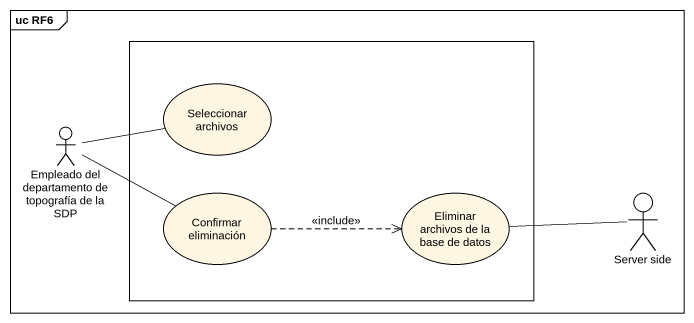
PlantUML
@startuml
mainframe uc RF6
rectangle " " as rectangle1 {
  usecase "Seleccionar archivos" as Seleccionar_archivos
  usecase "Confirmar eliminación" as Confirmar_eliminación
  usecase "Eliminar archivos de la base de datos" as Eliminar_archivos_de_la
}
actor "Empleado del departamento de topografía de la SDP" as Empleado_del_departamento
actor "Server side" as Server_side
Empleado_del_departamento -right- Seleccionar_archivos
Empleado_del_departamento -right- Confirmar_eliminación
Confirmar_eliminación .right.> Eliminar_archivos_de_la : <<include>>
Server_side -left- Eliminar_archivos_de_la
@enduml
